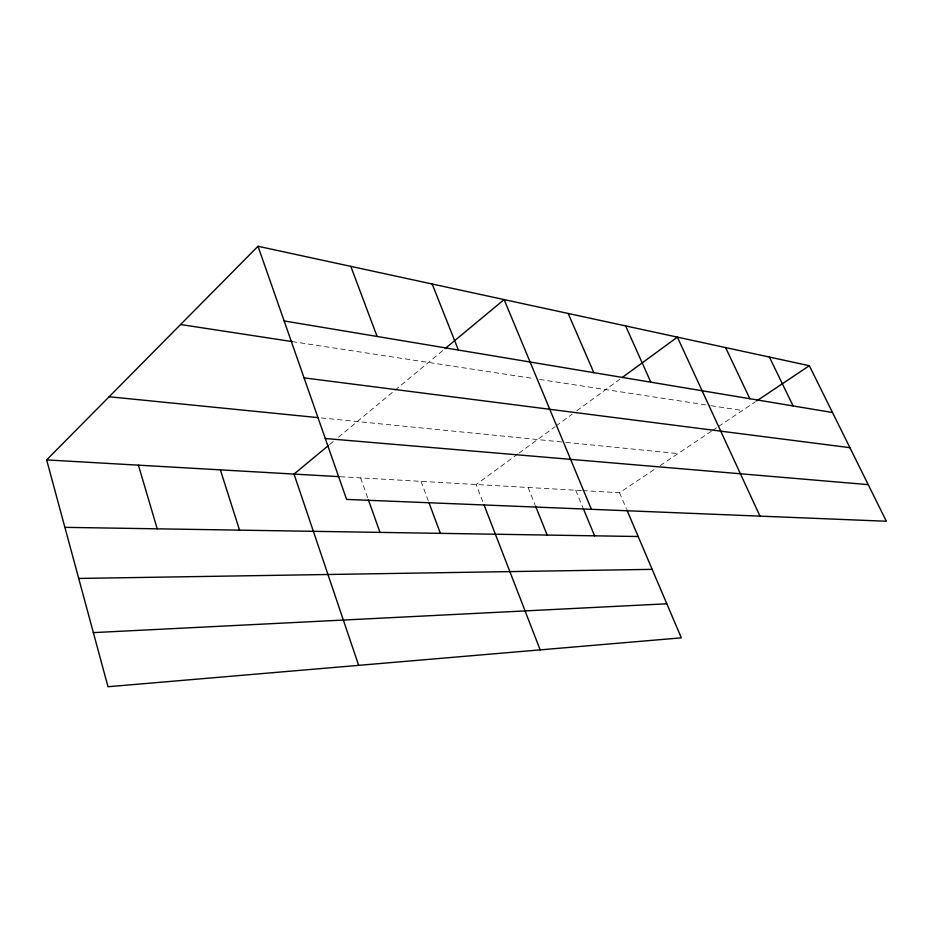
<?xml version="1.0" encoding="UTF-8"?>
<svg xmlns="http://www.w3.org/2000/svg" width="933" height="933" viewBox="0 0 933 933"><rect width="100%" height="100%" fill="white"/><g stroke="black" fill="none" stroke-linecap="round" stroke-linejoin="round"><path stroke-width="0.7" stroke-dasharray="4.67 3.5" d="M329.547 444.586L333.991 440.901M338.422 437.215L393.983 391.067M395.091 390.146L444.026 349.513M517.838 453.974L476.145 484.507L483.434 503.319M519.005 453.123L554.867 426.848M556.033 425.996L572.221 414.147M576.839 410.753L619.839 379.264M582.775 490.618L619.535 492.717L655.339 468.763M660.109 465.567L711.389 431.244M712.59 430.44L717.349 427.256M718.55 426.451L755.532 401.703M340.335 476.728L581.364 490.536M321.267 417.937L564.465 442.242M565.876 442.382L678.011 453.59M292.192 341.595L533.886 378.588M539.624 379.463L709.488 405.458M710.911 405.68L742.388 410.497M619.535 492.717L626.311 508.648M575.708 490.21L582.927 507.645M528.09 487.481L534.982 504.66M421.028 481.346L428.469 501.348M360.593 477.894L367.87 498.327"/><path stroke-width="1.4" d="M626.883 509.978L681.312 637.834L107.995 686.735L46.65 459.911L258.009 246.265L809.319 365.713L886.35 521.244L346.598 499.412L258.009 246.265M328.439 445.507L294.035 474.081L358.657 665.357M445.134 348.58L504.123 299.586L591.382 509.313M622.183 377.55L677.37 337.128L759.963 516.136M756.733 400.898L809.319 365.713M93.358 632.621L666.815 603.791M78.71 578.448L652.155 569.352M64.89 527.343L638.184 536.522M46.65 459.911L338.889 476.646M325.29 438.51L868.215 484.635M109.138 396.747L318.386 417.657M304.065 377.865L849.916 447.677M180.594 324.521L292.192 341.595M284.145 320.94L832.504 412.526M769.398 357.059L793.108 405.948M725.606 347.577L749.84 398.718M625.623 325.909L650.826 382.18M568.197 313.476L593.831 372.664M583.487 508.986L594.589 535.822M535.507 505.989L547.17 535.064M432.177 284.005L458.395 350.038M483.947 504.671L540.16 649.869M350.796 266.372L377.095 336.463M428.97 502.689L440.388 533.349M368.348 499.691L379.988 532.381M220.375 469.859L239.536 530.142M138.411 465.17L157.222 528.813"/></g></svg>
